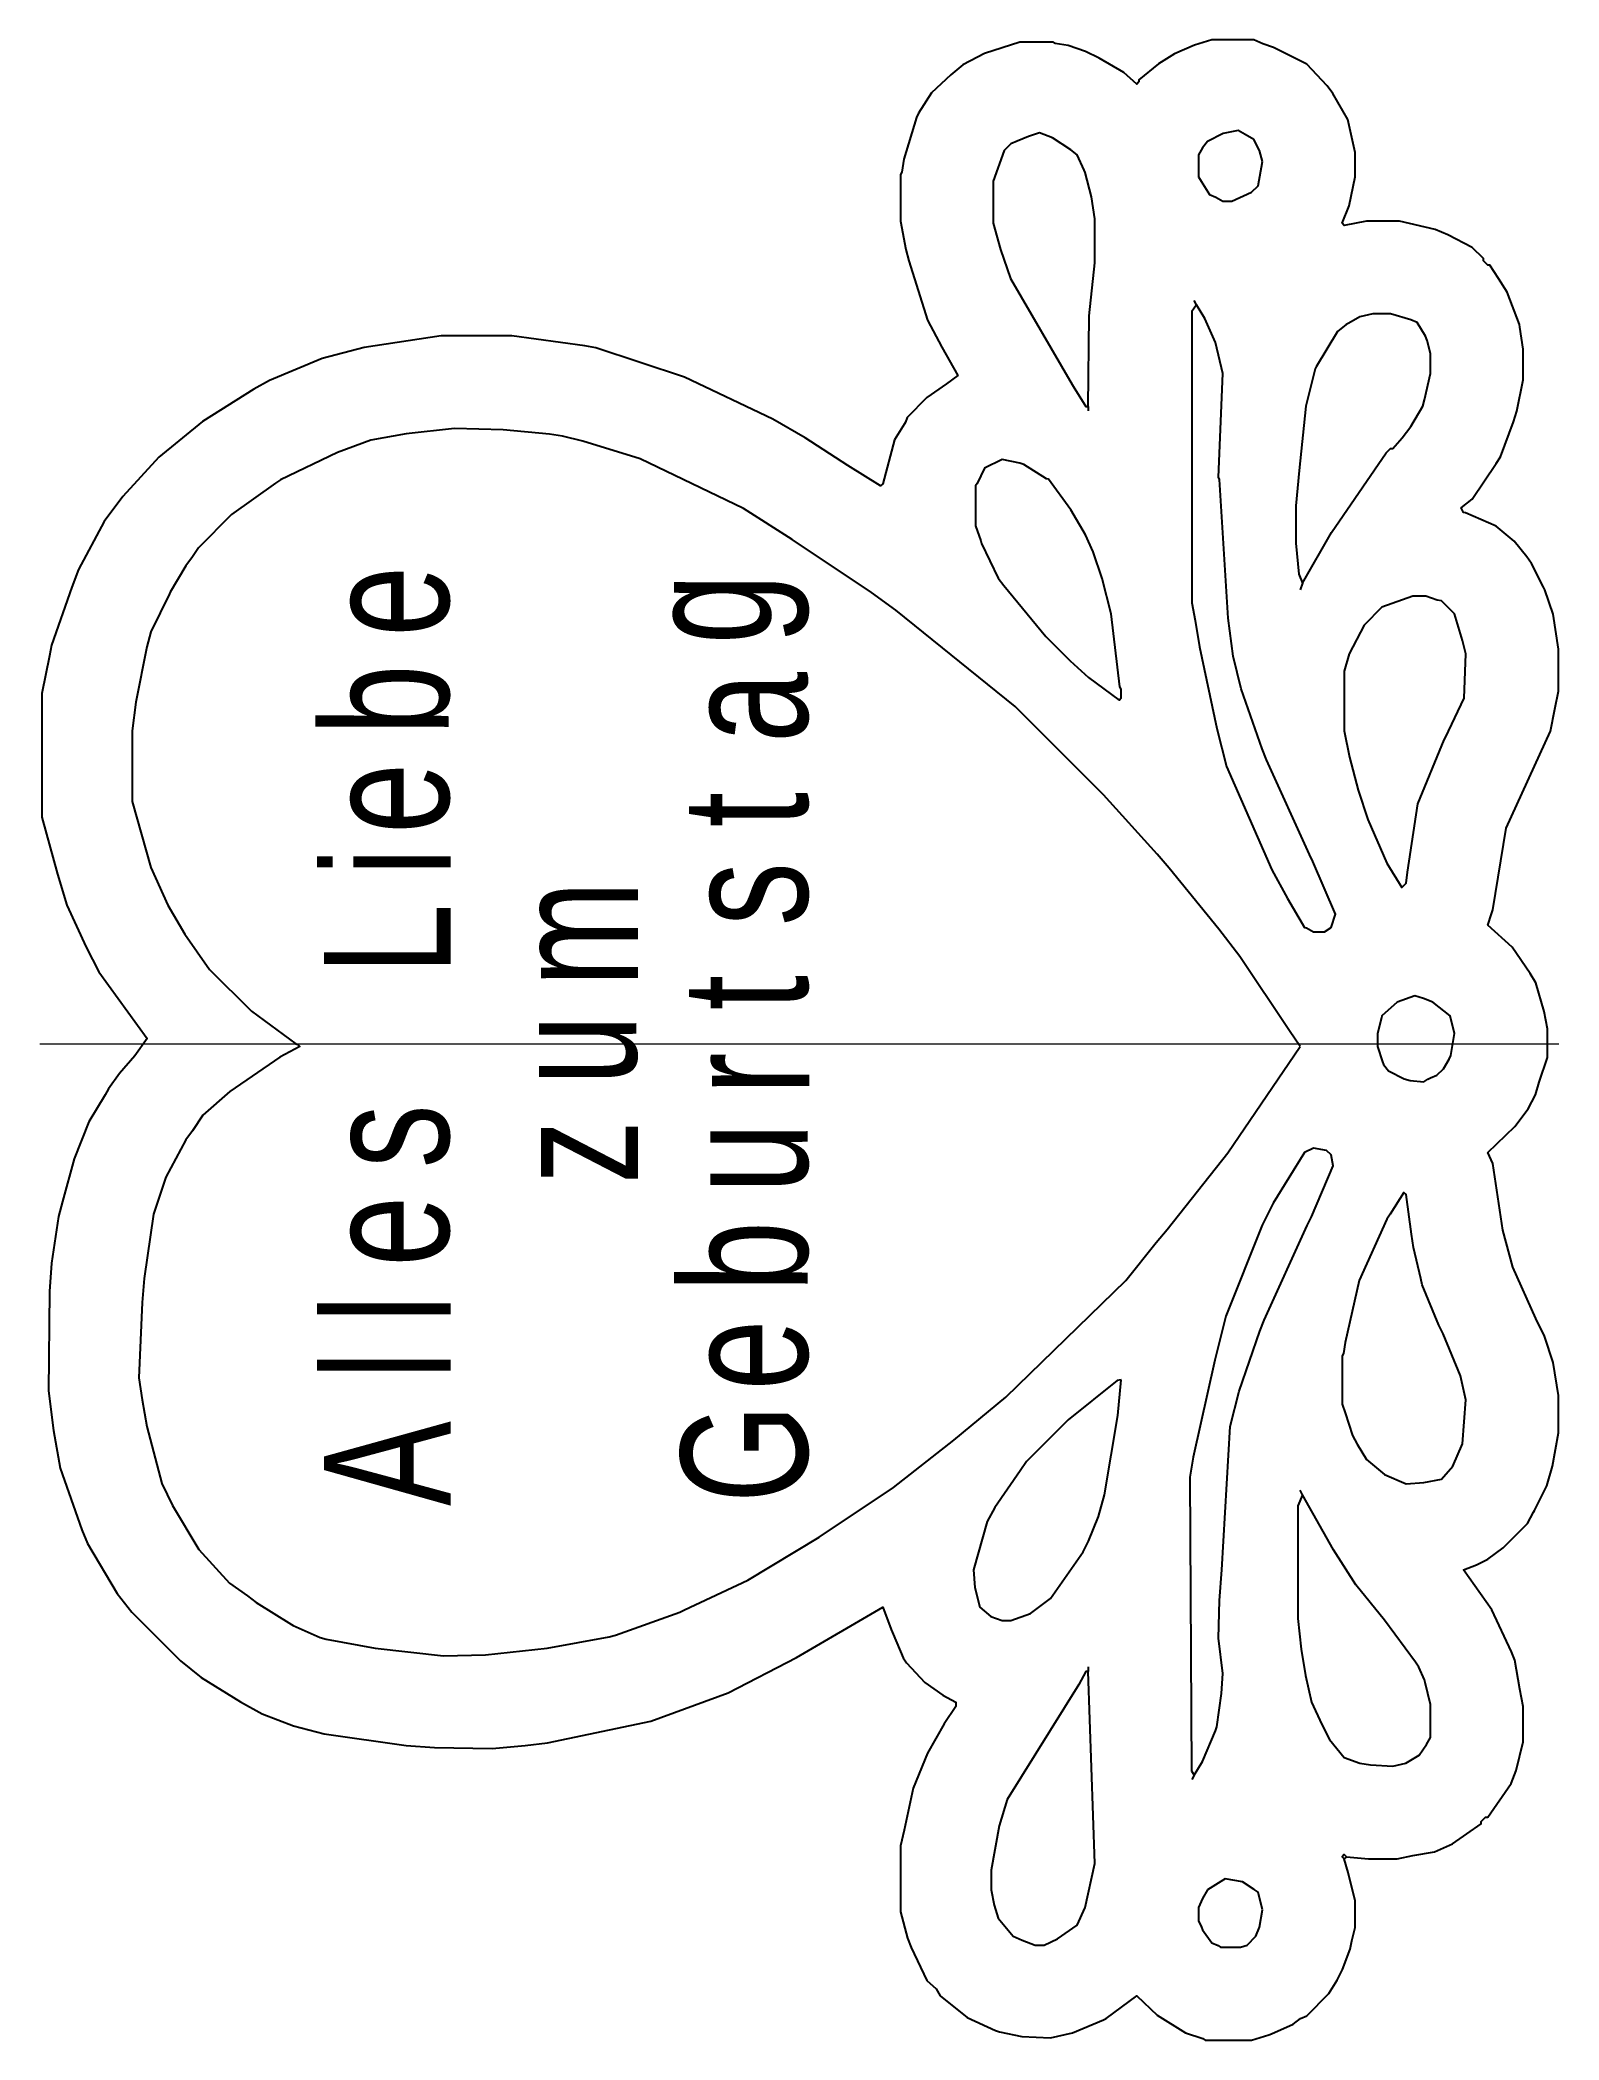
# Model space of a CAD drawing. Header units: millimetres. Extents: x -15 to 15, y -4.9 to 34.6.
import ezdxf

# ---------------------------------------------------------------- set-up
doc = ezdxf.new("R2010")
doc.units = ezdxf.units.MM
doc.layers.get('0').update_dxf_attribs({"linetype": 'CONTINUOUS'})
doc.layers.add('Hilf', color=7, linetype='CONTINUOUS', lineweight=0)
doc.styles.get("Standard").update_dxf_attribs({"font": 'txt', "width": 0.75})

msp = doc.modelspace()

# ---------------------------------------------------------------- linework, layer by layer
at = {"color": 7, "linetype": 'CONTINUOUS'}
for points in [[(10.784, -1.296), (11.219, -1.34), (11.786, -1.34), (12.093, -1.271), (12.522, -1.196), (12.879, -1.044), (13.441, -0.643), (13.441, -0.599), (13.528, -0.512), (13.572, -0.512), (14.033, 0.15), (14.129, 0.407), (14.269, 0.969), (14.269, 1.666), (14.206, 2.012), (14.103, 2.585), (14.038, 2.751), (13.65, 3.578), (13.092, 4.367), (13.349, 4.467), (13.576, 4.576), (13.877, 4.802), (14.356, 5.281), (14.476, 5.506), (14.495, 5.538), (14.735, 6.026), (14.848, 6.41), (14.966, 7.067), (14.966, 7.808), (14.861, 8.458), (14.691, 8.98), (14.521, 9.328), (14.066, 10.338), (13.868, 11.07), (13.672, 12.386), (13.572, 12.599), (14.105, 13.114), (14.366, 13.464), (14.515, 13.736), (14.587, 13.989), (14.748, 14.473), (14.748, 15.039), (14.685, 15.385), (14.52, 15.947), (14.408, 16.132), (14.051, 16.651), (13.572, 17.086), (13.646, 17.308), (13.672, 17.387), (13.935, 18.999), (14.807, 20.916), (14.894, 21.351), (14.966, 21.703), (14.966, 22.531), (14.861, 23.225), (14.695, 23.703), (14.674, 23.755), (14.433, 24.223), (14.345, 24.352), (14.094, 24.666), (13.736, 24.96), (13.132, 25.223), (13.092, 25.232), (13.049, 25.319), (13.267, 25.493), (13.736, 26.197), (13.823, 26.328), (14.079, 27.022), (14.147, 27.231), (14.269, 27.845), (14.269, 28.455), (14.206, 28.889), (14.195, 28.939), (13.954, 29.581), (13.781, 29.845), (13.615, 30.111), (13.572, 30.111), (13.485, 30.198), (13.485, 30.241), (13.267, 30.459), (12.783, 30.707), (12.531, 30.816), (11.829, 30.982), (11.176, 30.982), (10.74, 30.895), (10.697, 30.938), (10.84, 31.282), (10.958, 31.853), (10.958, 32.332), (10.812, 32.982), (10.512, 33.5), (10.402, 33.647), (10, 34.075), (9.342, 34.408), (9.133, 34.475), (8.954, 34.554), (8.127, 34.554), (7.782, 34.451), (7.393, 34.282), (7.077, 34.083), (6.689, 33.77), (6.689, 33.726), (6.646, 33.682), (6.391, 33.91), (5.901, 34.192), (5.637, 34.326), (5.293, 34.448), (5.036, 34.485), (4.99, 34.51), (4.337, 34.51), (3.644, 34.284), (3.505, 34.214), (3.213, 34.064), (2.978, 33.867), (2.595, 33.508), (2.342, 33.112), (2.298, 33.025), (2.047, 32.199), (2.01, 31.943), (1.985, 31.897), (1.985, 30.982), (2.09, 30.418), (2.146, 30.193), (2.516, 29.026), (2.802, 28.492), (3.117, 27.933), (2.893, 27.768), (2.507, 27.497), (2.115, 27.105), (2.081, 27.013), (2.062, 26.981), (1.867, 26.665), (1.636, 25.798), (1.593, 25.755), (0.946, 26.157), (0.105, 26.703), (-0.537, 27.07), (-2.28, 27.902), (-4.03, 28.481), (-4.241, 28.516), (-5.682, 28.717), (-7.076, 28.717), (-8.596, 28.486), (-9.424, 28.266), (-10.469, 27.837), (-10.774, 27.662), (-11.788, 27.028), (-12.651, 26.321), (-13.359, 25.545), (-13.73, 25.05), (-14.233, 24.104), (-14.363, 23.755), (-14.768, 22.615), (-14.804, 22.403), (-14.96, 21.66), (-14.96, 19.221), (-14.647, 18.092), (-14.466, 17.482), (-14.08, 16.655), (-13.836, 16.167), (-12.878, 14.85), (-13.12, 14.507), (-13.425, 14.158), (-13.645, 13.858), (-13.707, 13.74), (-14.032, 13.205), (-14.32, 12.473), (-14.553, 11.637), (-14.627, 11.34), (-14.766, 10.42), (-14.806, 9.857), (-14.829, 7.895), (-14.725, 7.114), (-14.594, 6.373), (-14.167, 5.155), (-14.054, 4.885), (-13.469, 3.896), (-13.185, 3.531), (-12.225, 2.57), (-11.816, 2.243), (-11.035, 1.762), (-10.609, 1.526), (-9.99, 1.289), (-9.388, 1.128), (-7.771, 0.902), (-7.208, 0.862), (-6.074, 0.838), (-5.422, 0.902), (-4.982, 0.951), (-2.941, 1.378), (-1.417, 1.94), (-0.067, 2.633), (1.636, 3.626), (1.802, 3.186), (1.841, 3.099), (2.038, 2.631), (2.105, 2.53), (2.464, 2.145), (2.817, 1.892), (3.074, 1.753), (3.074, 1.666), (2.846, 1.324), (2.52, 0.747), (2.233, 0.059), (2.054, -0.771), (1.985, -1.078), (1.985, -2.385), (2.124, -2.904), (2.194, -3.087), (2.507, -3.736), (2.69, -3.905), (2.769, -4.04), (3.3, -4.465), (3.862, -4.724), (3.941, -4.751), (4.378, -4.843), (4.947, -4.868), (5.378, -4.768), (5.988, -4.511), (6.04, -4.485), (6.646, -4.04), (7.047, -4.422), (7.608, -4.768), (7.949, -4.884), (7.996, -4.912), (8.911, -4.912), (9.255, -4.809), (9.307, -4.79), (9.731, -4.596), (9.877, -4.487), (10, -4.433), (10.435, -3.997), (10.601, -3.731), (10.705, -3.522), (10.854, -3.122), (10.888, -2.955), (10.958, -2.69), (10.958, -2.167), (10.819, -1.605), (10.74, -1.34)], [(9.129, 32.158), (9.068, 32.372), (8.954, 32.593), (8.784, 32.689), (8.649, 32.768), (8.348, 32.709), (8.04, 32.55), (7.944, 32.424), (7.865, 32.289), (7.865, 31.853), (7.918, 31.77), (8.083, 31.504), (8.209, 31.452), (8.344, 31.374), (8.519, 31.374), (8.911, 31.548), (9.041, 31.679), (9.129, 32.158)], [(5.687, 27.323), (5.709, 29.108), (5.818, 30.154), (5.818, 31.025), (5.755, 31.459), (5.631, 31.936), (5.609, 31.988), (5.469, 32.289), (5.347, 32.386), (4.986, 32.624), (4.729, 32.724), (4.507, 32.65), (4.289, 32.559), (4.163, 32.506), (4.032, 32.376), (3.814, 31.766), (3.814, 30.938), (3.96, 30.419), (4.154, 29.845), (5.374, 27.754), (5.392, 27.721), (5.644, 27.323), (5.687, 27.323)], [(7.822, 29.326), (7.735, 29.196), (7.735, 23.446), (7.797, 23.1), (7.883, 22.578), (8.229, 20.967), (8.418, 20.218), (9.311, 18.179), (9.618, 17.616), (9.956, 17.043), (9.995, 17.034), (10.13, 16.955), (10.348, 16.955), (10.479, 17.043), (10.566, 17.304), (10.122, 18.345), (10.052, 18.484), (9.203, 20.349), (9.12, 20.567), (8.708, 21.751), (8.547, 22.397), (8.452, 23.142), (8.281, 25.884), (8.257, 25.929), (8.344, 27.976), (8.197, 28.583), (7.987, 29.061), (7.822, 29.326)], [(7.822, 29.326), (7.778, 29.414)], [(9.913, 23.838), (10.488, 24.835), (11.568, 26.408), (11.655, 26.495), (11.699, 26.495), (11.883, 26.704), (12.057, 26.924), (12.293, 27.327), (12.324, 27.45), (12.439, 27.976), (12.439, 28.368), (12.378, 28.627), (12.343, 28.712), (12.178, 28.978), (12.051, 29.03), (11.655, 29.152), (11.307, 29.152), (11.048, 29.091), (10.832, 28.969), (10.779, 28.943), (10.61, 28.804), (10.183, 28.102), (10.165, 28.068), (9.983, 27.326), (9.849, 26.061), (9.782, 25.363), (9.782, 24.622), (9.846, 24.014), (9.913, 23.838)], [(5.687, 27.323), (5.687, 27.236)], [(9.869, 14.69), (9.661, 15.002), (8.682, 16.468), (8.268, 17.007), (7.288, 18.209), (7.048, 18.489), (5.992, 19.656), (4.25, 21.399), (1.891, 23.305), (1.411, 23.653), (-0.156, 24.699), (-1.112, 25.31), (-3.151, 26.29), (-4.284, 26.639), (-4.683, 26.738), (-4.939, 26.775), (-5.855, 26.864), (-6.814, 26.887), (-7.77, 26.782), (-8.465, 26.656), (-9.127, 26.417), (-10.249, 25.875), (-10.35, 25.808), (-11.214, 25.188), (-11.867, 24.535), (-11.988, 24.353), (-12.118, 24.179), (-12.425, 23.659), (-12.442, 23.624), (-12.81, 22.876), (-12.885, 22.579), (-13.105, 21.489), (-13.174, 20.919), (-13.174, 19.525), (-12.81, 18.223), (-12.469, 17.483), (-12.137, 16.908), (-11.65, 16.215), (-10.822, 15.387), (-9.944, 14.744), (-9.907, 14.734), (-9.864, 14.69), (-10.26, 14.481), (-11.248, 13.808), (-11.78, 13.34), (-11.988, 13.028), (-12.118, 12.853), (-12.508, 12.116), (-12.752, 11.384), (-12.937, 10.115), (-12.976, 9.639), (-13.044, 8.156), (-12.981, 7.723), (-12.886, 7.195), (-12.593, 6.069), (-12.381, 5.634), (-11.857, 4.768), (-11.258, 4.105), (-10.901, 3.854), (-10.727, 3.724), (-10.031, 3.288), (-9.999, 3.269), (-9.468, 3.032), (-9.345, 3.001), (-8.38, 2.818), (-7.032, 2.668), (-6.203, 2.691), (-4.987, 2.817), (-3.761, 3.044), (-3.638, 3.075), (-2.367, 3.53), (-2.28, 3.574), (-1.028, 4.159), (0.38, 5.01), (1.846, 5.989), (3.039, 6.926), (4.065, 7.775), (6.428, 10.073), (7.027, 10.822), (7.245, 11.084), (8.442, 12.593), (9.869, 14.69)], [(6.341, 21.747), (6.315, 21.793), (6.141, 23.231), (5.962, 23.929), (5.787, 24.452), (5.634, 24.79), (5.348, 25.28), (4.903, 25.885), (4.866, 25.895), (4.42, 26.177), (4.341, 26.203), (3.988, 26.277), (3.64, 26.103), (3.496, 25.802), (3.466, 25.755), (3.466, 24.97), (3.568, 24.669), (3.583, 24.618), (3.912, 23.933), (4.022, 23.787), (4.849, 22.783), (5.329, 22.302), (5.697, 21.976), (6.297, 21.529), (6.341, 21.573), (6.341, 21.747)], [(9.913, 23.838), (9.869, 23.707)], [(13.136, 22.444), (13.075, 22.702), (12.918, 23.228), (12.657, 23.489), (12.574, 23.502), (12.352, 23.577), (12.091, 23.577), (11.481, 23.359), (11.132, 23.01), (10.836, 22.44), (10.74, 22.096), (10.74, 20.919), (10.845, 20.4), (11.015, 19.748), (11.206, 19.173), (11.578, 18.312), (11.873, 17.827), (11.96, 17.914), (11.985, 18.134), (12.194, 19.479), (12.709, 20.741), (12.735, 20.793), (13.106, 21.568), (13.136, 22.444)], [(12.918, 14.952), (12.831, 15.3), (12.487, 15.57), (12.304, 15.64), (12.134, 15.692), (11.781, 15.57), (11.481, 15.3), (11.472, 15.261), (11.394, 14.952), (11.394, 14.69), (11.494, 14.39), (11.516, 14.337), (11.611, 14.211), (11.92, 14.052), (12.043, 14.022), (12.308, 13.993), (12.391, 14.046), (12.443, 14.072), (12.57, 14.124), (12.7, 14.255), (12.812, 14.44), (12.844, 14.512), (12.918, 14.952)], [(7.778, 0.316), (7.944, 0.581), (8.201, 1.191), (8.227, 1.269), (8.32, 1.925), (8.344, 2.319), (8.257, 3.016), (8.281, 3.758), (8.324, 4.368), (8.49, 7.194), (8.665, 7.891), (9.076, 9.075), (9.159, 9.293), (10.008, 11.158), (10.096, 11.332), (10.522, 12.338), (10.479, 12.556), (10.392, 12.643), (10.13, 12.687), (9.956, 12.599), (9.338, 11.602), (9.12, 11.166), (8.403, 9.372), (8.186, 8.501), (7.76, 6.591), (7.691, 6.196), (7.726, 0.398), (7.778, 0.316)], [(13.136, 7.721), (13.032, 8.197), (12.692, 9.023), (12.605, 9.197), (12.28, 9.99), (12.249, 10.113), (12.108, 10.729), (12.065, 10.991), (11.96, 11.772), (11.916, 11.815), (11.645, 11.386), (11.578, 11.286), (11.032, 10.077), (10.758, 8.85), (10.723, 8.638), (10.697, 8.592), (10.697, 7.634), (10.756, 7.463), (10.906, 7.019), (10.993, 6.845), (11.176, 6.545), (11.532, 6.25), (11.96, 6.065), (12.311, 6.091), (12.657, 6.153), (12.883, 6.41), (13.073, 6.851), (13.136, 7.721)], [(6.341, 8.113), (6.261, 8.102), (5.295, 7.329), (4.468, 6.501), (4.347, 6.319), (3.848, 5.593), (3.697, 5.321), (3.422, 4.367), (3.448, 4.015), (3.553, 3.626), (3.766, 3.443), (3.988, 3.365), (4.163, 3.365), (4.548, 3.505), (4.947, 3.8), (5.591, 4.719), (5.696, 4.929), (5.89, 5.416), (6.008, 5.844), (6.272, 7.413), (6.341, 8.113)], [(9.913, 5.848), (9.869, 5.935)], [(9.913, 5.848), (9.825, 5.63), (9.825, 3.408), (9.889, 2.8), (9.974, 2.279), (10.096, 1.757), (10.296, 1.313), (10.446, 1.021), (10.74, 0.664), (11.048, 0.551), (11.26, 0.516), (11.699, 0.49), (11.957, 0.551), (12.221, 0.708), (12.361, 0.921), (12.439, 1.056), (12.439, 1.709), (12.339, 2.141), (12.321, 2.193), (12.211, 2.443), (12.144, 2.544), (11.535, 3.373), (10.969, 4.07), (10.531, 4.763), (9.913, 5.848)], [(5.687, 2.45), (5.687, 2.363)], [(5.687, 2.363), (5.644, 2.363), (5.504, 2.106), (4.089, -0.168), (3.929, -0.683), (3.771, -1.558), (3.771, -1.95), (3.832, -2.252), (3.912, -2.508), (4.206, -2.864), (4.385, -2.943), (4.642, -3.039), (4.816, -3.039), (5.082, -2.917), (5.469, -2.647), (5.631, -2.294), (5.818, -1.427), (5.687, 2.363)], [(7.778, 0.316), (7.735, 0.228)], [(10.784, -1.296), (10.74, -1.253), (10.697, -1.296), (10.74, -1.34)], [(10.784, -1.296), (10.74, -1.34)], [(9.129, -2.342), (9.041, -1.993), (8.962, -1.939), (8.733, -1.792), (8.388, -1.732), (8.305, -1.784), (8.04, -1.95), (7.944, -2.119), (7.865, -2.298), (7.865, -2.559), (7.922, -2.686), (7.944, -2.738), (8.127, -2.995), (8.253, -3.047), (8.301, -3.082), (8.693, -3.082), (8.824, -3.039), (8.998, -2.864), (9.07, -2.686), (9.129, -2.342)]]:
    msp.add_lwpolyline(points, dxfattribs=at)
at = {"layer": 'Hilf'}
msp.add_line((-14.994, 14.745), (14.977, 14.745), dxfattribs=at)

# ---------------------------------------------------------------- texts
at = {"color": 7, "linetype": 'CONTINUOUS', "char_height": 2.5, "width": 100, "attachment_point": 7, "rotation": 90}
for s, insert in [('e', (-6.893, 22.78)), ('g', (0.186, 22.629)), ('b', (-6.893, 20.835)), ('a', (0.186, 20.685)), ('e', (-6.893, 18.891)), ('t', (0.186, 19.018)), ('i', (-6.893, 18.058)), ('s', (0.186, 17.074)), ('m', (-3.192, 15.87)), ('L', (-6.893, 16.113)), ('t', (0.186, 15.407)), ('u', (-3.192, 13.926)), ('r', (0.186, 13.741)), ('s', (-6.893, 12.294)), ('z', (-3.192, 11.981)), ('u', (0.186, 11.796)), ('e', (-6.893, 10.349)), ('b', (0.186, 9.852)), ('l', (-6.893, 9.238)), ('e', (0.186, 7.907)), ('l', (-6.893, 8.127)), ('A', (-6.893, 5.627)), ('G', (0.186, 5.685))]:
    msp.add_mtext(s, dxfattribs=dict(at, insert=insert))

doc.saveas('drawing.dxf')
